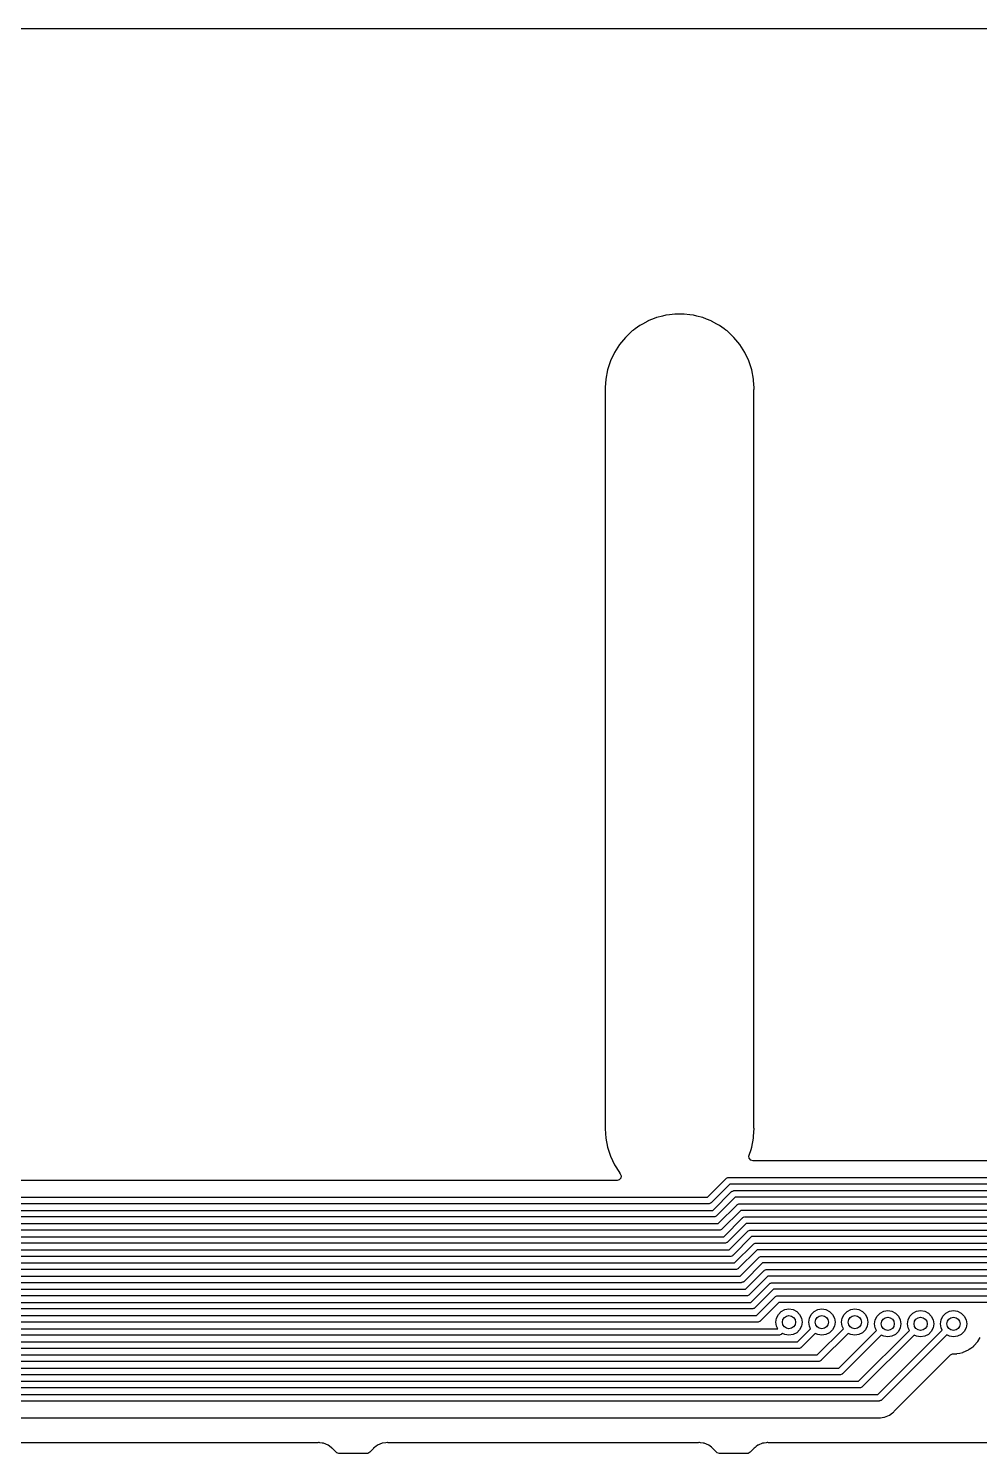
# Model space of a CAD drawing. Extents: x 1.41 to 5.4, y -5.53 to -2.36.
# Drawn here: x 2.547 to 3.685, y -4.065 to -2.36 of the extents above; entities that cross this region are included whole.
import ezdxf

# ---------------------------------------------------------------- set-up
doc = ezdxf.new("R2010")
doc.units = 0
doc.header["$MEASUREMENT"] = 0
doc.layers.add('BLACK', color=7, linetype='CONTINUOUS')

msp = doc.modelspace()

# ---------------------------------------------------------------- linework, layer by layer
at = {"layer": 'BLACK', "linetype": 'CONTINUOUS'}
for p, q in [((1.57054, -2.35984), (3.24154, -2.35984)), ((3.24154, -2.35984), (5.22837, -2.35984)), ((3.2878, -2.70983), (3.28134, -2.71339)), ((3.28793, -2.70976), (3.2878, -2.70983)), ((3.2878, -2.70983), (3.2878, -2.70983)), ((3.2936, -2.70751), (3.28793, -2.70976)), ((3.29819, -2.7057), (3.2936, -2.70751)), ((3.29833, -2.70564), (3.29819, -2.7057)), ((3.29819, -2.7057), (3.29819, -2.7057)), ((3.29848, -2.7056), (3.29833, -2.70564)), ((3.30519, -2.70388), (3.29848, -2.7056)), ((3.29848, -2.7056), (3.29848, -2.7056)), ((3.30917, -2.70286), (3.30519, -2.70388)), ((3.30932, -2.70284), (3.30917, -2.70286)), ((3.3137, -2.70229), (3.30932, -2.70284)), ((3.30932, -2.70284), (3.30932, -2.70284)), ((3.32027, -2.70146), (3.3137, -2.70229)), ((3.33145, -2.70146), (3.32027, -2.70146)), ((3.33801, -2.70229), (3.33145, -2.70146)), ((3.34239, -2.70284), (3.33801, -2.70229)), ((3.34255, -2.70286), (3.34239, -2.70284)), ((3.34239, -2.70284), (3.34239, -2.70284)), ((3.34653, -2.70388), (3.34255, -2.70286)), ((3.35323, -2.7056), (3.34653, -2.70388)), ((3.35338, -2.70564), (3.35323, -2.7056)), ((3.35323, -2.7056), (3.35323, -2.7056)), ((3.35353, -2.7057), (3.35338, -2.70564)), ((3.35811, -2.70751), (3.35353, -2.7057)), ((3.35353, -2.7057), (3.35353, -2.7057)), ((3.36378, -2.70976), (3.35811, -2.70751)), ((3.36392, -2.70983), (3.36378, -2.70976)), ((3.37038, -2.71339), (3.36392, -2.70983)), ((3.36392, -2.70983), (3.36392, -2.70983)), ((3.26908, -2.72172), (3.26093, -2.72938)), ((3.27063, -2.7206), (3.26908, -2.72172)), ((3.27253, -2.71922), (3.27063, -2.7206)), ((3.27813, -2.71515), (3.27253, -2.71922)), ((3.28134, -2.71339), (3.27813, -2.71515)), ((3.37359, -2.71515), (3.37038, -2.71339)), ((3.37919, -2.71922), (3.37359, -2.71515)), ((3.38109, -2.7206), (3.37919, -2.71922)), ((3.38264, -2.72172), (3.38109, -2.7206)), ((3.39079, -2.72938), (3.38264, -2.72172)), ((3.2538, -2.738), (3.2478, -2.74744)), ((3.26093, -2.72938), (3.2538, -2.738)), ((3.39792, -2.738), (3.39079, -2.72938)), ((3.40391, -2.74744), (3.39792, -2.738)), ((3.24304, -2.75756), (3.23958, -2.7682)), ((3.2478, -2.74744), (3.24304, -2.75756)), ((3.40868, -2.75756), (3.40391, -2.74744)), ((3.41213, -2.7682), (3.40868, -2.75756)), ((3.23958, -2.7682), (3.23749, -2.77919)), ((3.41423, -2.77919), (3.41213, -2.7682)), ((3.23682, -2.78971), (3.23676, -2.79011)), ((3.23676, -2.79011), (3.23679, -2.79033)), ((3.23679, -2.79033), (3.23678, -2.79035)), ((3.23678, -2.79035), (3.23679, -2.79035)), ((3.23679, -2.79035), (3.23683, -2.79069)), ((3.23684, -2.78941), (3.23681, -2.7897)), ((3.23681, -2.7897), (3.23682, -2.78971)), ((3.23683, -2.79069), (3.23683, -2.79069)), ((3.23683, -2.79069), (3.23692, -2.79135)), ((3.23685, -2.78928), (3.23684, -2.78941)), ((3.23749, -2.77919), (3.23685, -2.78928)), ((3.23692, -2.79135), (3.23696, -2.79199)), ((3.23696, -2.79199), (3.23696, -3.67424)), ((3.41434, -2.781), (3.41423, -2.77919)), ((3.4149, -2.78979), (3.41434, -2.781)), ((3.41476, -2.79245), (3.41482, -2.79163)), ((3.41476, -3.67439), (3.41476, -2.79245)), ((3.41482, -2.79163), (3.41485, -2.7915)), ((3.41485, -2.7915), (3.41496, -2.79085)), ((3.41493, -2.79015), (3.4149, -2.78979)), ((3.41493, -2.79016), (3.41493, -2.79015)), ((3.41496, -2.79035), (3.41493, -2.79016)), ((3.41496, -2.79085), (3.41496, -2.79035)), ((3.2369, -3.675), (3.23676, -3.67593)), ((3.23676, -3.67593), (3.23679, -3.67618)), ((3.23679, -3.67618), (3.23678, -3.67618)), ((3.23678, -3.67618), (3.23749, -3.68735)), ((3.23696, -3.67424), (3.2369, -3.675)), ((3.41423, -3.68735), (3.41481, -3.67806)), ((3.41481, -3.6751), (3.41476, -3.67439)), ((3.41496, -3.67618), (3.41481, -3.6751)), ((3.41481, -3.67806), (3.41485, -3.67745)), ((3.41485, -3.67745), (3.41491, -3.67694)), ((3.41491, -3.67694), (3.41492, -3.67686)), ((3.41492, -3.67686), (3.41496, -3.67668)), ((3.41492, -3.67686), (3.41492, -3.67686)), ((3.41496, -3.67668), (3.41496, -3.67618)), ((3.23749, -3.68735), (3.23958, -3.69833)), ((3.23958, -3.69833), (3.24304, -3.70897)), ((3.41126, -3.70104), (3.41213, -3.69833)), ((3.41213, -3.69833), (3.41423, -3.68735)), ((3.24304, -3.70897), (3.2478, -3.71909)), ((3.40883, -3.70874), (3.40902, -3.70791)), ((3.40923, -3.7115), (3.40883, -3.70874)), ((3.40902, -3.70791), (3.41126, -3.70104)), ((3.41106, -3.71361), (3.40923, -3.7115)), ((3.41374, -3.7144), (3.41106, -3.71361)), ((4.10675, -3.7144), (3.41374, -3.7144)), ((3.2478, -3.71909), (3.2538, -3.72854)), ((3.2538, -3.72854), (3.2539, -3.72866)), ((3.2539, -3.72866), (3.2539, -3.72866)), ((3.2539, -3.72866), (3.25492, -3.7299)), ((3.25492, -3.7299), (3.25603, -3.73247)), ((3.25603, -3.73247), (3.25557, -3.73523)), ((3.2511, -3.73802), (2.06648, -3.73802)), ((3.25369, -3.7373), (3.2511, -3.73802)), ((3.25557, -3.73523), (3.25369, -3.7373)), ((3.35902, -3.75804), (3.38149, -3.73558)), ((3.38591, -3.7423), (3.36344, -3.76476)), ((3.38149, -3.73558), (3.38178, -3.73543)), ((3.38178, -3.73543), (3.38196, -3.73517)), ((3.38196, -3.73517), (3.38284, -3.73489)), ((3.38284, -3.73489), (3.38366, -3.73447)), ((3.38366, -3.73447), (3.38397, -3.73452)), ((3.38397, -3.73452), (3.38428, -3.73442)), ((3.38428, -3.73442), (4.1171, -3.73442)), ((4.11873, -3.7423), (3.38591, -3.7423)), ((3.38935, -3.75062), (3.39018, -3.7502)), ((3.39018, -3.7502), (3.39049, -3.75025)), ((3.39049, -3.75025), (3.39079, -3.75015)), ((3.39079, -3.75015), (4.12361, -3.75015)), ((3.36066, -3.76592), (2.0545, -3.76592)), ((2.05613, -3.75804), (3.35902, -3.75804)), ((3.36096, -3.76582), (3.36066, -3.76592)), ((3.36127, -3.76587), (3.36096, -3.76582)), ((3.36209, -3.76545), (3.36127, -3.76587)), ((3.36297, -3.76517), (3.36209, -3.76545)), ((3.36316, -3.76491), (3.36297, -3.76517)), ((3.36344, -3.76476), (3.36316, -3.76491)), ((3.36554, -3.77377), (3.38801, -3.7513)), ((3.39242, -3.75803), (3.36995, -3.78049)), ((3.37206, -3.7895), (3.39452, -3.76703)), ((3.38801, -3.7513), (3.38829, -3.75116)), ((3.38829, -3.75116), (3.38848, -3.7509)), ((3.38848, -3.7509), (3.38935, -3.75062)), ((4.12524, -3.75803), (3.39242, -3.75803)), ((3.39452, -3.76703), (3.39481, -3.76689)), ((3.39481, -3.76689), (3.39499, -3.76663)), ((3.39499, -3.76663), (3.39587, -3.76635)), ((3.39587, -3.76635), (3.39669, -3.76593)), ((3.39669, -3.76593), (3.397, -3.76598)), ((3.397, -3.76598), (3.39731, -3.76588)), ((3.39731, -3.76588), (4.13013, -3.76588)), ((3.36717, -3.78165), (2.04798, -3.78165)), ((2.04962, -3.77377), (3.36554, -3.77377)), ((3.36747, -3.78155), (3.36717, -3.78165)), ((3.36779, -3.7816), (3.36747, -3.78155)), ((3.36861, -3.78118), (3.36779, -3.7816)), ((3.36949, -3.78089), (3.36861, -3.78118)), ((3.36967, -3.78064), (3.36949, -3.78089)), ((3.36995, -3.78049), (3.36967, -3.78064)), ((3.39894, -3.77375), (3.37647, -3.79622)), ((3.37857, -3.80523), (3.40104, -3.78276)), ((4.13176, -3.77375), (3.39894, -3.77375)), ((3.40104, -3.78276), (3.40132, -3.78262)), ((3.40132, -3.78262), (3.40151, -3.78236)), ((3.40151, -3.78236), (3.40238, -3.78208)), ((3.40238, -3.78208), (3.40321, -3.78166)), ((3.40321, -3.78166), (3.40352, -3.78171)), ((3.40352, -3.78171), (3.40382, -3.78161)), ((3.40382, -3.78161), (4.04145, -3.78161)), ((3.37369, -3.79738), (2.04147, -3.79738)), ((2.0431, -3.7895), (3.37206, -3.7895)), ((3.37399, -3.79728), (3.37369, -3.79738)), ((3.3743, -3.79733), (3.37399, -3.79728)), ((3.37512, -3.79691), (3.3743, -3.79733)), ((3.376, -3.79662), (3.37512, -3.79691)), ((3.37619, -3.79637), (3.376, -3.79662)), ((3.37647, -3.79622), (3.37619, -3.79637)), ((3.40545, -3.78948), (3.38299, -3.81195)), ((3.38509, -3.82096), (3.40755, -3.79849)), ((4.05232, -3.78948), (3.40545, -3.78948)), ((3.40755, -3.79849), (3.40784, -3.79835)), ((3.40784, -3.79835), (3.40802, -3.79809)), ((3.40802, -3.79809), (3.4089, -3.79781)), ((3.4089, -3.79781), (3.40972, -3.79739)), ((3.40972, -3.79739), (3.41004, -3.79744)), ((3.41004, -3.79744), (3.41034, -3.79734)), ((3.41034, -3.79734), (4.06165, -3.79734)), ((3.3802, -3.8131), (2.03358, -3.8131)), ((2.03521, -3.80523), (3.37857, -3.80523)), ((3.3805, -3.81301), (3.3802, -3.8131)), ((3.38082, -3.81306), (3.3805, -3.81301)), ((3.38164, -3.81264), (3.38082, -3.81306)), ((3.38252, -3.81235), (3.38164, -3.81264)), ((3.3827, -3.8121), (3.38252, -3.81235)), ((3.38299, -3.81195), (3.3827, -3.8121)), ((3.41197, -3.80521), (3.3895, -3.82768)), ((3.3916, -3.83669), (3.41407, -3.81422)), ((4.06165, -3.80521), (3.41197, -3.80521)), ((3.41407, -3.81422), (3.41435, -3.81408)), ((3.41435, -3.81408), (3.41454, -3.81382)), ((3.41454, -3.81382), (3.41542, -3.81353)), ((3.41542, -3.81353), (3.41624, -3.81312)), ((3.41624, -3.81312), (3.41655, -3.81317)), ((3.41655, -3.81317), (3.41685, -3.81307)), ((3.41685, -3.81307), (4.14967, -3.81307)), ((3.38672, -3.82883), (2.02706, -3.82883)), ((2.02869, -3.82096), (3.38509, -3.82096)), ((3.38702, -3.82874), (3.38672, -3.82883)), ((3.38733, -3.82878), (3.38702, -3.82874)), ((3.38815, -3.82837), (3.38733, -3.82878)), ((3.38903, -3.82808), (3.38815, -3.82837)), ((3.38922, -3.82782), (3.38903, -3.82808)), ((3.3895, -3.82768), (3.38922, -3.82782)), ((3.41848, -3.82094), (3.39602, -3.84341)), ((3.39812, -3.85242), (3.42058, -3.82995)), ((4.1515, -3.82094), (3.41848, -3.82094)), ((3.42058, -3.82995), (3.42087, -3.82981)), ((3.42087, -3.82981), (3.42105, -3.82955)), ((3.42105, -3.82955), (3.42193, -3.82926)), ((3.42193, -3.82926), (3.42275, -3.82885)), ((3.42275, -3.82885), (3.42307, -3.82889)), ((3.42307, -3.82889), (3.42337, -3.8288)), ((3.42337, -3.8288), (4.15638, -3.8288)), ((2.01566, -3.85242), (3.39812, -3.85242)), ((3.39323, -3.84456), (2.02055, -3.84456)), ((2.02218, -3.83669), (3.3916, -3.83669)), ((3.39353, -3.84446), (3.39323, -3.84456)), ((3.39385, -3.84451), (3.39353, -3.84446)), ((3.39467, -3.8441), (3.39385, -3.84451)), ((3.39555, -3.84381), (3.39467, -3.8441)), ((3.39573, -3.84355), (3.39555, -3.84381)), ((3.39602, -3.84341), (3.39573, -3.84355)), ((3.425, -3.83667), (3.40253, -3.85914)), ((3.40463, -3.86815), (3.4271, -3.84568)), ((3.43151, -3.8524), (3.40905, -3.87487)), ((4.15801, -3.83667), (3.425, -3.83667)), ((3.4271, -3.84568), (3.42738, -3.84553)), ((3.42738, -3.84553), (3.42757, -3.84528)), ((3.42757, -3.84528), (3.42845, -3.84499)), ((3.42845, -3.84499), (3.42927, -3.84457)), ((3.42927, -3.84457), (3.42958, -3.84462)), ((3.42958, -3.84462), (3.42988, -3.84453)), ((3.42988, -3.84453), (4.1629, -3.84453)), ((4.16453, -3.8524), (3.43151, -3.8524)), ((2.00915, -3.86815), (3.40463, -3.86815)), ((3.39975, -3.86029), (2.01403, -3.86029)), ((3.40005, -3.86019), (3.39975, -3.86029)), ((3.40036, -3.86024), (3.40005, -3.86019)), ((3.40118, -3.85982), (3.40036, -3.86024)), ((3.40206, -3.85954), (3.40118, -3.85982)), ((3.40225, -3.85928), (3.40206, -3.85954)), ((3.40253, -3.85914), (3.40225, -3.85928)), ((3.41115, -3.88388), (3.43361, -3.86141)), ((3.43803, -3.86813), (3.41556, -3.8906)), ((3.43361, -3.86141), (3.4339, -3.86126)), ((3.4339, -3.86126), (3.43408, -3.86101)), ((3.43408, -3.86101), (3.43496, -3.86072)), ((3.43496, -3.86072), (3.43578, -3.8603)), ((3.43578, -3.8603), (3.4361, -3.86035)), ((3.4361, -3.86035), (3.4364, -3.86026)), ((3.4364, -3.86026), (3.44683, -3.86026)), ((3.44683, -3.86813), (3.43803, -3.86813)), ((3.44683, -3.86026), (4.0892, -3.86026)), ((4.0892, -3.86813), (3.44683, -3.86813)), ((2.00263, -3.88388), (3.41115, -3.88388)), ((3.40626, -3.87602), (2.00752, -3.87602)), ((3.40656, -3.87592), (3.40626, -3.87602)), ((3.40688, -3.87597), (3.40656, -3.87592)), ((3.4077, -3.87555), (3.40688, -3.87597)), ((3.40858, -3.87527), (3.4077, -3.87555)), ((3.40876, -3.87501), (3.40858, -3.87527)), ((3.40905, -3.87487), (3.40876, -3.87501)), ((3.41766, -3.89961), (3.44013, -3.87714)), ((3.44454, -3.88386), (3.42208, -3.90633)), ((3.44013, -3.87714), (3.44041, -3.87699)), ((3.44041, -3.87699), (3.4406, -3.87674)), ((3.4406, -3.87674), (3.44148, -3.87645)), ((3.44148, -3.87645), (3.4423, -3.87603)), ((3.4423, -3.87603), (3.44261, -3.87608)), ((3.44261, -3.87608), (3.44291, -3.87598)), ((3.44291, -3.87598), (4.7126, -3.87598)), ((4.7126, -3.88386), (3.44454, -3.88386)), ((1.91088, -3.89961), (3.41766, -3.89961)), ((3.41278, -3.89175), (2.001, -3.89175)), ((3.41308, -3.89165), (3.41278, -3.89175)), ((3.41339, -3.8917), (3.41308, -3.89165)), ((3.41421, -3.89128), (3.41339, -3.8917)), ((3.41509, -3.891), (3.41421, -3.89128)), ((3.41528, -3.89074), (3.41509, -3.891)), ((3.41556, -3.8906), (3.41528, -3.89074)), ((3.44094, -3.90746), (3.44172, -3.90259)), ((3.44172, -3.90259), (3.44395, -3.8982)), ((3.44395, -3.8982), (3.44744, -3.89472)), ((3.44744, -3.89472), (3.45183, -3.89248)), ((3.45183, -3.89248), (3.45669, -3.89171)), ((3.45669, -3.89171), (3.46156, -3.89248)), ((3.46156, -3.89248), (3.46595, -3.89472)), ((3.46595, -3.89472), (3.46943, -3.8982)), ((3.46943, -3.8982), (3.47167, -3.90259)), ((3.47167, -3.90259), (3.47244, -3.90746)), ((3.4803, -3.90746), (3.48107, -3.90259)), ((3.48107, -3.90259), (3.4833, -3.8982)), ((3.4833, -3.8982), (3.48679, -3.89472)), ((3.48679, -3.89472), (3.49118, -3.89248)), ((3.49118, -3.89248), (3.49604, -3.89171)), ((3.49604, -3.89171), (3.50091, -3.89248)), ((3.50091, -3.89248), (3.5053, -3.89472)), ((3.5053, -3.89472), (3.50878, -3.8982)), ((3.50878, -3.8982), (3.51102, -3.90259)), ((3.51102, -3.90259), (3.51179, -3.90746)), ((3.51965, -3.90746), (3.52042, -3.90259)), ((3.52042, -3.90259), (3.52265, -3.8982)), ((3.52265, -3.8982), (3.52614, -3.89472)), ((3.52614, -3.89472), (3.53053, -3.89248)), ((3.53053, -3.89248), (3.53539, -3.89171)), ((3.53539, -3.89171), (3.54026, -3.89248)), ((3.54026, -3.89248), (3.54465, -3.89472)), ((3.54465, -3.89472), (3.54813, -3.8982)), ((3.54813, -3.8982), (3.55037, -3.90259)), ((3.55037, -3.90259), (3.55114, -3.90746)), ((3.55983, -3.90458), (3.56206, -3.90019)), ((3.56206, -3.90019), (3.56555, -3.89671)), ((3.56555, -3.89671), (3.56994, -3.89447)), ((3.56994, -3.89447), (3.5748, -3.8937)), ((3.5748, -3.8937), (3.57967, -3.89447)), ((3.57967, -3.89447), (3.58406, -3.89671)), ((3.58406, -3.89671), (3.58754, -3.90019)), ((3.58754, -3.90019), (3.58978, -3.90458)), ((3.5992, -3.90458), (3.60143, -3.90019)), ((3.60143, -3.90019), (3.60492, -3.89671)), ((3.60492, -3.89671), (3.60931, -3.89447)), ((3.60931, -3.89447), (3.61417, -3.8937)), ((3.61417, -3.8937), (3.61904, -3.89447)), ((3.61904, -3.89447), (3.62343, -3.89671)), ((3.62343, -3.89671), (3.62691, -3.90019)), ((3.62691, -3.90019), (3.62915, -3.90458)), ((3.63855, -3.90458), (3.64078, -3.90019)), ((3.64078, -3.90019), (3.64427, -3.89671)), ((3.64427, -3.89671), (3.64866, -3.89447)), ((3.64866, -3.89447), (3.65352, -3.8937)), ((3.65352, -3.8937), (3.65839, -3.89447)), ((3.65839, -3.89447), (3.66278, -3.89671)), ((3.66278, -3.89671), (3.66626, -3.90019)), ((3.66626, -3.90019), (3.6685, -3.90458)), ((3.41929, -3.90748), (1.90925, -3.90748)), ((2.00865, -3.91533), (3.44325, -3.91533)), ((3.41959, -3.90738), (3.41929, -3.90748)), ((3.41991, -3.90743), (3.41959, -3.90738)), ((3.42073, -3.90701), (3.41991, -3.90743)), ((3.42161, -3.90673), (3.42073, -3.90701)), ((3.42179, -3.90647), (3.42161, -3.90673)), ((3.42208, -3.90633), (3.42179, -3.90647)), ((3.44172, -3.91233), (3.44094, -3.90746)), ((3.44325, -3.91533), (3.44172, -3.91233)), ((3.44882, -3.9209), (3.44767, -3.92206)), ((3.45183, -3.92244), (3.44882, -3.9209)), ((3.46595, -3.9202), (3.46156, -3.92244)), ((3.46943, -3.91672), (3.46595, -3.9202)), ((3.46687, -3.93106), (3.4826, -3.91534)), ((3.47167, -3.91233), (3.46943, -3.91672)), ((3.48817, -3.9209), (3.47129, -3.93778)), ((3.47244, -3.90746), (3.47167, -3.91233)), ((3.48107, -3.91233), (3.4803, -3.90746)), ((3.4826, -3.91534), (3.48107, -3.91233)), ((3.49118, -3.92244), (3.48817, -3.9209)), ((3.49049, -3.94679), (3.52195, -3.91534)), ((3.52752, -3.9209), (3.49491, -3.95351)), ((3.5053, -3.9202), (3.50091, -3.92244)), ((3.50878, -3.91672), (3.5053, -3.9202)), ((3.51102, -3.91233), (3.50878, -3.91672)), ((3.51179, -3.90746), (3.51102, -3.91233)), ((3.51616, -3.96252), (3.56136, -3.91732)), ((3.52042, -3.91233), (3.51965, -3.90746)), ((3.52195, -3.91534), (3.52042, -3.91233)), ((3.53053, -3.92244), (3.52752, -3.9209)), ((3.5398, -3.97825), (3.60073, -3.91732)), ((3.54465, -3.9202), (3.54026, -3.92244)), ((3.54813, -3.91672), (3.54465, -3.9202)), ((3.55037, -3.91233), (3.54813, -3.91672)), ((3.55114, -3.90746), (3.55037, -3.91233)), ((3.55906, -3.90945), (3.55983, -3.90458)), ((3.55983, -3.91432), (3.55906, -3.90945)), ((3.56136, -3.91732), (3.55983, -3.91432)), ((3.56302, -3.99398), (3.63994, -3.91706)), ((3.58754, -3.91871), (3.58406, -3.92219)), ((3.58978, -3.91432), (3.58754, -3.91871)), ((3.58978, -3.90458), (3.59055, -3.90945)), ((3.59055, -3.90945), (3.58978, -3.91432)), ((3.59843, -3.90945), (3.5992, -3.90458)), ((3.5992, -3.91432), (3.59843, -3.90945)), ((3.60073, -3.91732), (3.5992, -3.91432)), ((3.62691, -3.91871), (3.62343, -3.92219)), ((3.62915, -3.91432), (3.62691, -3.91871)), ((3.62915, -3.90458), (3.62992, -3.90945)), ((3.62992, -3.90945), (3.62915, -3.91432)), ((3.63778, -3.90945), (3.63855, -3.90458)), ((3.63855, -3.91432), (3.63778, -3.90945)), ((3.63994, -3.91706), (3.63855, -3.91432)), ((3.66626, -3.91871), (3.66278, -3.92219)), ((3.6685, -3.91432), (3.66626, -3.91871)), ((3.6685, -3.90458), (3.66927, -3.90945)), ((3.66927, -3.90945), (3.6685, -3.91432)), ((3.44488, -3.92321), (2.01028, -3.92321)), ((2.01516, -3.93106), (3.46687, -3.93106)), ((3.44518, -3.92311), (3.44488, -3.92321)), ((3.4455, -3.92316), (3.44518, -3.92311)), ((3.44632, -3.92274), (3.4455, -3.92316)), ((3.4472, -3.92246), (3.44632, -3.92274)), ((3.44738, -3.9222), (3.4472, -3.92246)), ((3.44767, -3.92206), (3.44738, -3.9222)), ((3.45669, -3.92321), (3.45183, -3.92244)), ((3.46156, -3.92244), (3.45669, -3.92321)), ((3.471, -3.93793), (3.47082, -3.93819)), ((3.47129, -3.93778), (3.471, -3.93793)), ((3.49604, -3.92321), (3.49118, -3.92244)), ((3.50091, -3.92244), (3.49604, -3.92321)), ((3.56693, -3.92289), (3.52058, -3.96924)), ((3.53539, -3.92321), (3.53053, -3.92244)), ((3.54026, -3.92244), (3.53539, -3.92321)), ((3.6063, -3.92289), (3.54422, -3.98497)), ((3.56994, -3.92443), (3.56693, -3.92289)), ((3.64538, -3.92276), (3.56744, -4.0007)), ((3.5748, -3.9252), (3.56994, -3.92443)), ((3.57967, -3.92443), (3.5748, -3.9252)), ((3.58406, -3.92219), (3.57967, -3.92443)), ((3.60931, -3.92443), (3.6063, -3.92289)), ((3.61417, -3.9252), (3.60931, -3.92443)), ((3.61904, -3.92443), (3.61417, -3.9252)), ((3.62343, -3.92219), (3.61904, -3.92443)), ((3.64866, -3.92443), (3.64538, -3.92276)), ((3.65352, -3.9252), (3.64866, -3.92443)), ((3.65839, -3.92443), (3.65352, -3.9252)), ((3.66278, -3.92219), (3.65839, -3.92443)), ((3.67402, -3.93877), (3.67759, -3.93618)), ((3.67759, -3.93618), (3.67786, -3.93587)), ((3.67786, -3.93587), (3.68245, -3.93078)), ((3.68245, -3.93078), (3.68262, -3.93059)), ((3.68245, -3.93078), (3.68245, -3.93078)), ((3.68262, -3.93059), (3.68526, -3.92601)), ((3.4685, -3.93894), (2.01679, -3.93894)), ((2.02168, -3.94679), (3.49049, -3.94679)), ((3.49213, -3.95467), (2.02331, -3.95467)), ((3.46881, -3.93884), (3.4685, -3.93894)), ((3.46912, -3.93889), (3.46881, -3.93884)), ((3.46994, -3.93847), (3.46912, -3.93889)), ((3.47082, -3.93819), (3.46994, -3.93847)), ((3.49243, -3.95457), (3.49213, -3.95467)), ((3.49274, -3.95462), (3.49243, -3.95457)), ((3.49356, -3.9542), (3.49274, -3.95462)), ((3.49444, -3.95391), (3.49356, -3.9542)), ((3.49463, -3.95366), (3.49444, -3.95391)), ((3.49491, -3.95351), (3.49463, -3.95366)), ((3.58293, -4.01352), (3.64978, -3.94667)), ((3.64978, -3.94667), (3.65223, -3.94533)), ((3.65223, -3.94533), (3.65329, -3.94522)), ((3.65329, -3.94522), (3.65728, -3.94522)), ((3.65728, -3.94522), (3.65754, -3.94516)), ((3.65754, -3.94516), (3.66096, -3.94443)), ((3.65754, -3.94516), (3.65754, -3.94516)), ((3.66096, -3.94443), (3.66464, -3.94365)), ((3.66464, -3.94365), (3.66487, -3.94355)), ((3.66487, -3.94355), (3.67127, -3.9407)), ((3.67127, -3.9407), (3.67151, -3.9406)), ((3.67127, -3.9407), (3.67127, -3.9407)), ((3.67151, -3.9406), (3.6724, -3.93995)), ((3.6724, -3.93995), (3.67402, -3.93877)), ((2.02819, -3.96252), (3.51616, -3.96252)), ((3.51779, -3.9704), (2.02982, -3.9704)), ((3.5181, -3.9703), (3.51779, -3.9704)), ((3.51841, -3.97035), (3.5181, -3.9703)), ((3.51923, -3.96993), (3.51841, -3.97035)), ((3.52011, -3.96964), (3.51923, -3.96993)), ((3.52029, -3.96939), (3.52011, -3.96964)), ((3.52058, -3.96924), (3.52029, -3.96939)), ((2.03471, -3.97825), (3.5398, -3.97825)), ((3.54143, -3.98612), (2.03634, -3.98612)), ((3.54174, -3.98603), (3.54143, -3.98612)), ((3.54205, -3.98608), (3.54174, -3.98603)), ((3.54287, -3.98566), (3.54205, -3.98608)), ((3.54375, -3.98537), (3.54287, -3.98566)), ((3.54394, -3.98512), (3.54375, -3.98537)), ((3.54422, -3.98497), (3.54394, -3.98512)), ((2.04122, -3.99398), (3.56302, -3.99398)), ((3.56465, -4.00185), (2.04285, -4.00185)), ((3.56495, -4.00176), (3.56465, -4.00185)), ((3.56527, -4.00181), (3.56495, -4.00176)), ((3.56609, -4.00139), (3.56527, -4.00181)), ((3.56697, -4.0011), (3.56609, -4.00139)), ((3.56715, -4.00084), (3.56697, -4.0011)), ((3.56744, -4.0007), (3.56715, -4.00084)), ((2.0532, -4.02187), (3.56276, -4.02187)), ((3.56276, -4.02187), (3.5634, -4.02192)), ((3.5634, -4.02192), (3.56465, -4.02208)), ((3.56465, -4.02208), (3.56497, -4.02204)), ((3.56497, -4.02204), (3.56622, -4.02187)), ((3.56622, -4.02187), (3.57029, -4.02134)), ((3.56622, -4.02187), (3.56622, -4.02187)), ((3.56622, -4.02187), (3.56622, -4.02187)), ((3.57029, -4.02134), (3.57058, -4.0213)), ((3.57058, -4.0213), (3.57091, -4.02126)), ((3.57058, -4.0213), (3.57058, -4.0213)), ((3.57091, -4.02126), (3.57673, -4.01884)), ((3.57673, -4.01884), (3.58048, -4.01597)), ((3.58048, -4.01597), (3.58174, -4.015)), ((3.58048, -4.01597), (3.58048, -4.01597)), ((3.58174, -4.015), (3.58194, -4.01474)), ((3.58194, -4.01474), (3.5825, -4.014)), ((3.5825, -4.014), (3.58293, -4.01352)), ((2.89237, -4.05177), (2.5222, -4.05177)), ((2.89302, -4.05173), (2.89237, -4.05177)), ((2.89385, -4.05162), (2.89302, -4.05173)), ((2.89417, -4.05158), (2.89385, -4.05162)), ((2.89385, -4.05162), (2.89385, -4.05162)), ((2.8945, -4.05162), (2.89417, -4.05158)), ((2.89565, -4.05177), (2.8945, -4.05162)), ((2.8945, -4.05162), (2.8945, -4.05162)), ((2.89814, -4.0521), (2.89565, -4.05177)), ((2.89565, -4.05177), (2.89565, -4.05177)), ((2.89565, -4.05177), (2.89565, -4.05177)), ((2.89565, -4.05177), (2.89565, -4.05177)), ((2.90005, -4.05235), (2.89814, -4.0521)), ((2.90553, -4.05462), (2.90005, -4.05235)), ((2.90005, -4.05235), (2.90005, -4.05235)), ((2.90905, -4.05732), (2.90553, -4.05462)), ((2.91023, -4.05823), (2.90905, -4.05732)), ((2.96127, -4.05714), (2.95984, -4.05823)), ((2.9623, -4.05635), (2.96127, -4.05714)), ((2.96455, -4.05462), (2.9623, -4.05635)), ((2.97003, -4.05235), (2.96455, -4.05462)), ((2.97443, -4.05177), (2.97003, -4.05235)), ((2.97591, -4.05158), (2.97443, -4.05177)), ((2.97623, -4.05162), (2.97591, -4.05158)), ((2.97706, -4.05173), (2.97623, -4.05162)), ((2.97771, -4.05177), (2.97706, -4.05173)), ((3.34749, -4.05177), (2.97771, -4.05177)), ((3.34814, -4.05173), (3.34749, -4.05177)), ((3.34897, -4.05162), (3.34814, -4.05173)), ((3.34929, -4.05158), (3.34897, -4.05162)), ((3.34897, -4.05162), (3.34897, -4.05162)), ((3.34961, -4.05162), (3.34929, -4.05158)), ((3.35077, -4.05177), (3.34961, -4.05162)), ((3.34961, -4.05162), (3.34961, -4.05162)), ((3.35396, -4.05219), (3.35077, -4.05177)), ((3.35077, -4.05177), (3.35077, -4.05177)), ((3.35077, -4.05177), (3.35077, -4.05177)), ((3.35077, -4.05177), (3.35077, -4.05177)), ((3.35517, -4.05235), (3.35396, -4.05219)), ((3.36065, -4.05462), (3.35517, -4.05235)), ((3.36393, -4.05714), (3.36065, -4.05462)), ((3.36535, -4.05823), (3.36393, -4.05714)), ((3.41614, -4.05732), (3.41496, -4.05823)), ((3.41728, -4.05645), (3.41614, -4.05732)), ((3.41941, -4.05482), (3.41728, -4.05645)), ((3.41967, -4.05462), (3.41941, -4.05482)), ((3.41941, -4.05482), (3.41941, -4.05482)), ((3.42515, -4.05235), (3.41967, -4.05462)), ((3.42706, -4.0521), (3.42515, -4.05235)), ((3.42515, -4.05235), (3.42515, -4.05235)), ((3.42955, -4.05177), (3.42706, -4.0521)), ((3.4307, -4.05162), (3.42955, -4.05177)), ((3.42955, -4.05177), (3.42955, -4.05177)), ((3.42955, -4.05177), (3.42955, -4.05177)), ((3.42955, -4.05177), (3.42955, -4.05177)), ((3.43102, -4.05158), (3.4307, -4.05162)), ((3.4307, -4.05162), (3.4307, -4.05162)), ((3.43135, -4.05162), (3.43102, -4.05158)), ((3.43218, -4.05173), (3.43135, -4.05162)), ((3.43135, -4.05162), (3.43135, -4.05162)), ((3.43282, -4.05177), (3.43218, -4.05173)), ((3.803, -4.05177), (3.43282, -4.05177)), ((2.91043, -4.05849), (2.91023, -4.05823)), ((2.91094, -4.05915), (2.91043, -4.05849)), ((2.91043, -4.05849), (2.91043, -4.05849)), ((2.91137, -4.05964), (2.91094, -4.05915)), ((2.9149, -4.06317), (2.91137, -4.05964)), ((2.91573, -4.06384), (2.9149, -4.06317)), ((2.91841, -4.06463), (2.91573, -4.06384)), ((2.95167, -4.06463), (2.91841, -4.06463)), ((2.95272, -4.06451), (2.95167, -4.06463)), ((2.95518, -4.06317), (2.95272, -4.06451)), ((2.95871, -4.05964), (2.95518, -4.06317)), ((2.95914, -4.05915), (2.95871, -4.05964)), ((2.95965, -4.05849), (2.95914, -4.05915)), ((2.95984, -4.05823), (2.95965, -4.05849)), ((3.36555, -4.05849), (3.36535, -4.05823)), ((3.36606, -4.05915), (3.36555, -4.05849)), ((3.36555, -4.05849), (3.36555, -4.05849)), ((3.36649, -4.05964), (3.36606, -4.05915)), ((3.37002, -4.06317), (3.36649, -4.05964)), ((3.37085, -4.06384), (3.37002, -4.06317)), ((3.37353, -4.06463), (3.37085, -4.06384)), ((3.40679, -4.06463), (3.37353, -4.06463)), ((3.40784, -4.06451), (3.40679, -4.06463)), ((3.41029, -4.06317), (3.40784, -4.06451)), ((3.41383, -4.05964), (3.41029, -4.06317)), ((3.41425, -4.05915), (3.41383, -4.05964)), ((3.41476, -4.05849), (3.41425, -4.05915)), ((3.41477, -4.05849), (3.41476, -4.05849)), ((3.41496, -4.05823), (3.41477, -4.05849))]:
    msp.add_line(p, q, dxfattribs=at)
at = {"layer": 'BLACK'}
for centre in [(3.45669, -3.90746), (3.49604, -3.90746), (3.53539, -3.90746), (3.5748, -3.90945), (3.61417, -3.90945), (3.65352, -3.90945)]:
    msp.add_circle(centre, 0.00787, dxfattribs=at)

doc.saveas('drawing.dxf')
